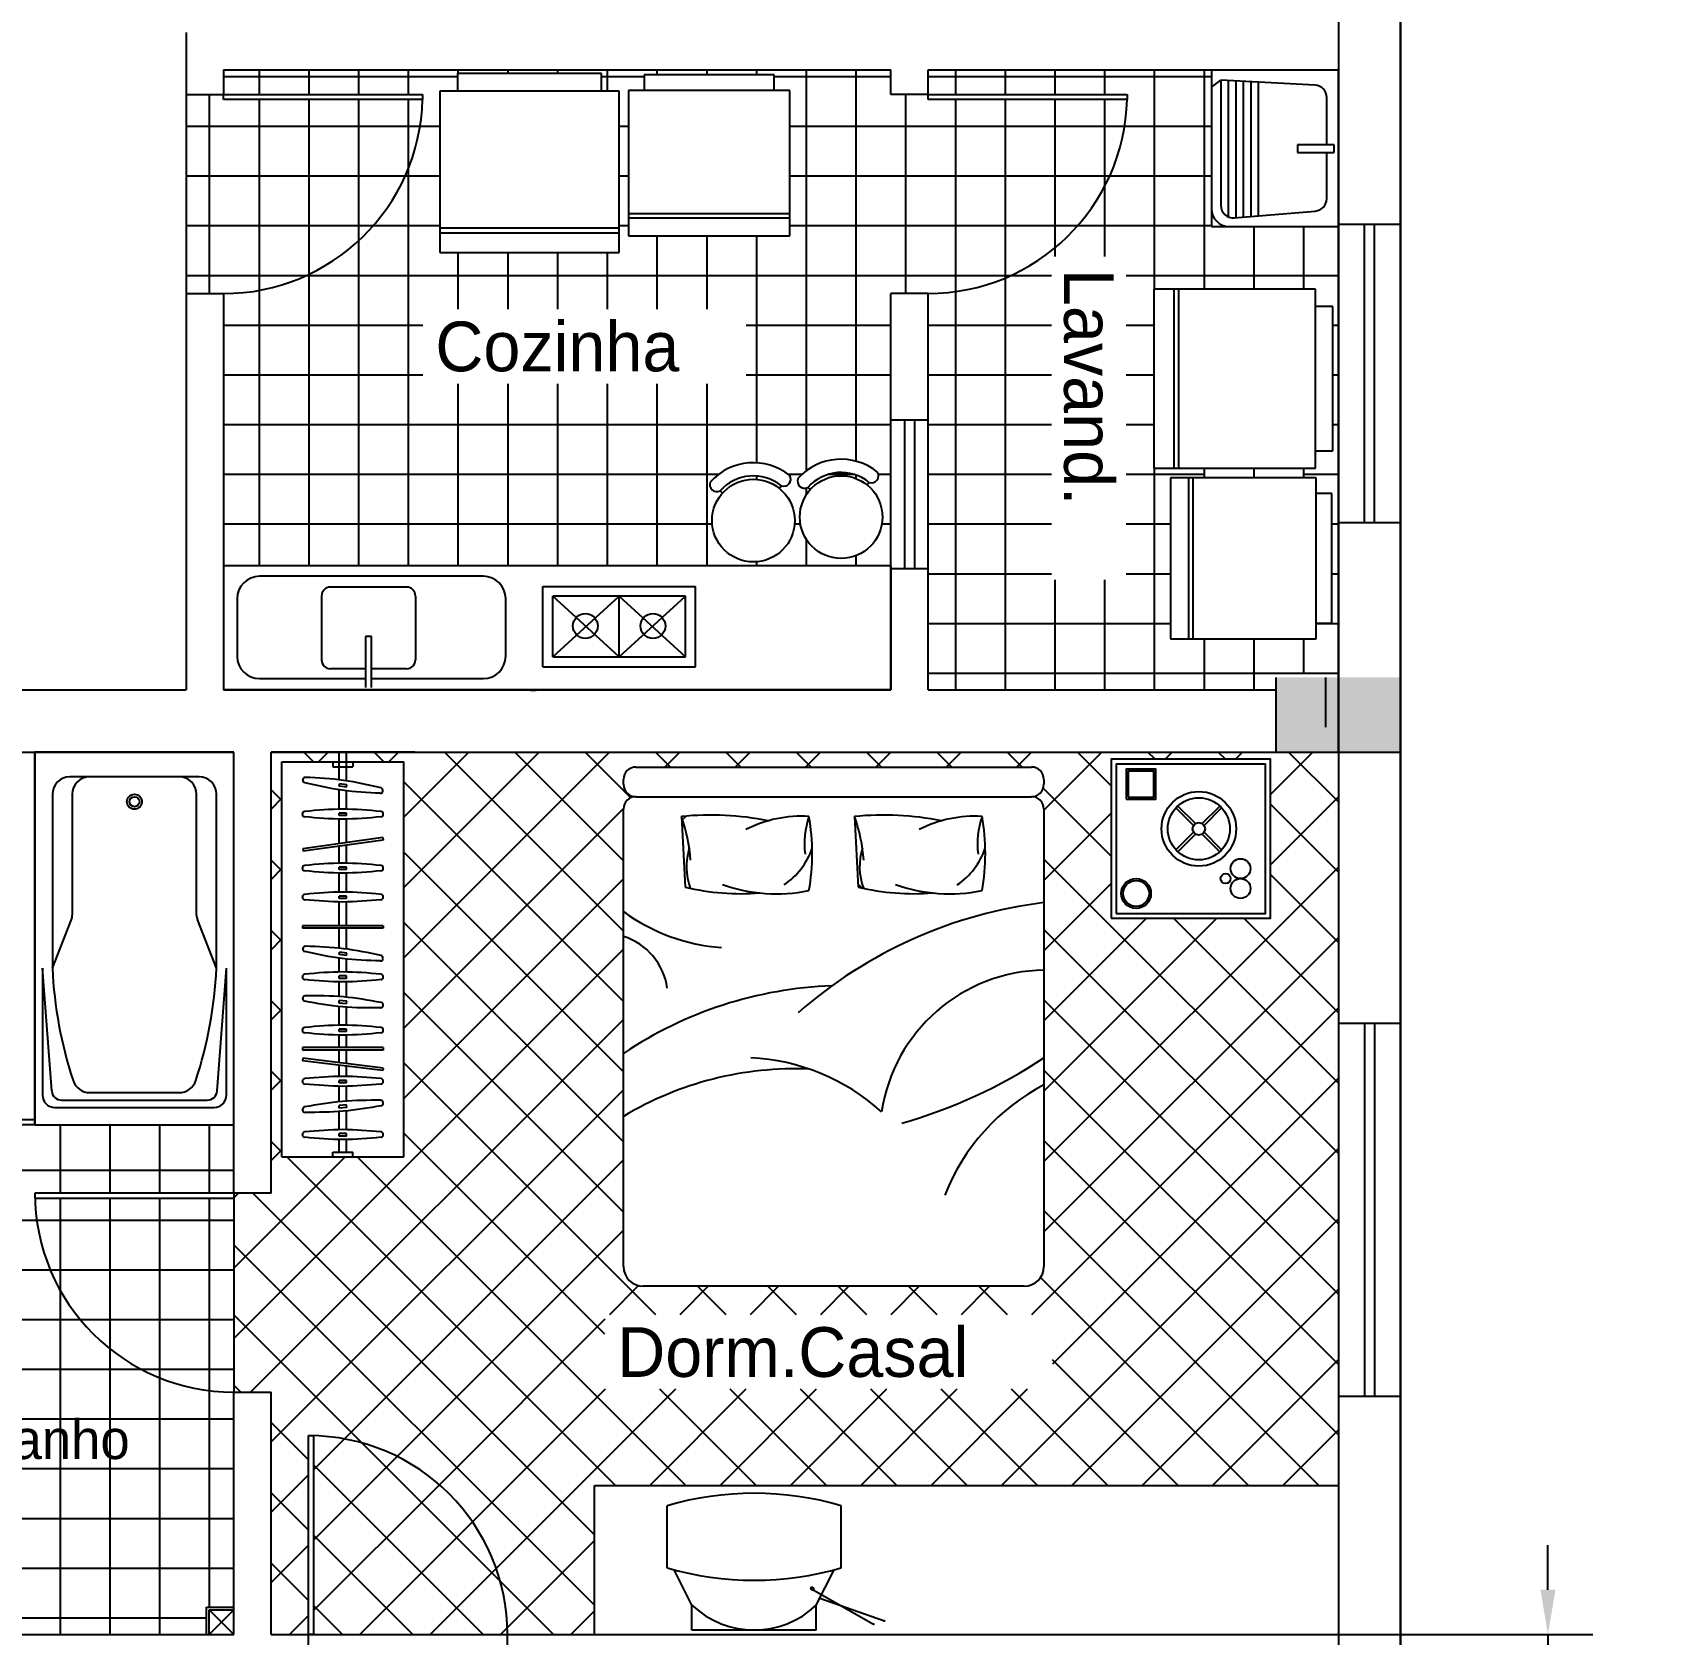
# Model space of a CAD drawing. Header units: millimetres. Extents: x 935 to 1399, y 512 to 900.
# Drawn here: x 1156.61 to 1163.15, y 849.02 to 855.47 of the extents above; entities that cross this region are included whole.
import ezdxf

# ---------------------------------------------------------------- set-up
doc = ezdxf.new("R2010")
doc.units = ezdxf.units.MM
doc.linetypes.add('ACAD_ISO02W100', pattern=[15, 12, -3])
for name, color, linetype in [('MOBILIARIO', 4, 'Continuous'), ('MOBÍLIA', 1, 'Continuous'), ('PENA-01', 1, 'Continuous'), ('projeçao', 7, 'ACAD_ISO02W100'), ('SANITARIOS', 5, 'Continuous')]:
    doc.layers.add(name, color=color, linetype=linetype)
doc.dimstyles.get("Standard").update_dxf_attribs({"dimtxt": 0.18, "dimasz": 0.18, "dimexe": 0.18, "dimexo": 0.0625, "dimgap": 0.09, "dimtad": 0, "dimtih": 1, "dimtoh": 1, "dimdec": 4, "dimzin": 0, "dimdsep": 46, "dimtxsty": 'Standard', "dimcen": 0.09, "dimadec": 0, "dimazin": 0, "dimtfac": 1, "dimtdec": 4, "dimtofl": 0, "dimtmove": 0, "dimatfit": 3, "dimfxl": 0, "dimtolj": 1, "dimtzin": 0, "dimarcsym": 0})

# ---------------------------------------------------------------- blocks, each defined once
blk = doc.blocks.new('*D59')
at = {"color": 0, "lineweight": -2, "transparency": 16777216}
for p, q in [((1162.709, 849.2019), (1162.709, 849.3819)), ((1161.3141, 849.0219), (1162.889, 849.0219)), ((1162.709, 849.0219), (1162.709, 848.8719)), ((1162.709, 848.9469), (1163.294, 848.9469)), ((1163.294, 848.9469), (1163.474, 848.9469)), ((1161.3141, 848.8719), (1162.889, 848.8719)), ((1162.709, 848.6919), (1162.709, 848.5119))]:
    blk.add_line(p, q, dxfattribs=at)
at = {"color": 0, "transparency": 16777216}
for points in [[(1162.679, 849.2019), (1162.739, 849.2019), (1162.709, 849.0219)], [(1162.679, 848.6919), (1162.739, 848.6919), (1162.709, 848.8719)]]:
    blk.add_solid(points, dxfattribs=at)
at = {"layer": 'Defpoints', "color": 0, "transparency": 16777216}
for p in [(1161.2516, 849.0219), (1161.2516, 848.8719), (1162.709, 848.8719)]:
    blk.add_point(p, dxfattribs=at)
at = {"color": 0, "transparency": 16777216, "insert": (1163.939, 848.9469), "char_height": 0.18, "attachment_point": 5}
blk.add_mtext('\\A1;0.1500', dxfattribs=at)

msp = doc.modelspace()

# ---------------------------------------------------------------- hatches: boundary and pattern name
msp.add_hatch(color=256).paths.add_polyline_path([(1162.11641, 852.87187), (1161.61641, 852.87187), (1161.61641, 852.57187), (1162.11641, 852.57187)])
msp.add_hatch(color=256).paths.add_polyline_path([(1162.11641, 852.87187), (1161.61641, 852.87187), (1161.61641, 852.57187), (1162.11641, 852.57187)])

# ---------------------------------------------------------------- linework, layer by layer
at = {"color": 6}
for p, q in [((1162.11641, 840.17187), (1162.11641, 863.17187)), ((1161.86641, 862.87187), (1161.86641, 840.17187)), ((1162.11641, 862.87187), (1162.11641, 846.24687)), ((1162.11641, 862.87187), (1162.11641, 846.24687)), ((1157.23329, 855.46625), (1157.23329, 855.21625)), ((1157.38329, 855.31625), (1160.06641, 855.31625)), ((1157.38329, 855.31625), (1157.38329, 855.21625)), ((1160.06641, 855.21625), (1160.06641, 855.31625)), ((1160.21641, 855.31625), (1161.86641, 855.31625)), ((1160.21641, 855.21625), (1160.21641, 855.31625)), ((1161.86641, 855.31625), (1161.86641, 852.87187)), ((1161.86641, 852.87187), (1161.86641, 855.31625)), ((1157.23329, 855.21625), (1157.38329, 855.21625)), ((1160.21641, 855.21625), (1160.06641, 855.21625)), ((1162.11641, 854.69406), (1161.86641, 854.69406)), ((1157.23329, 854.41625), (1157.23329, 852.82187)), ((1157.23329, 854.41625), (1157.38329, 854.41625)), ((1157.38329, 854.41625), (1157.38329, 854.416)), ((1157.38329, 854.41625), (1157.38329, 853.32015)), ((1160.06641, 852.82187), (1160.06641, 854.41625)), ((1160.21641, 854.41625), (1160.06641, 854.41625)), ((1160.21641, 852.82187), (1160.21641, 854.41625)), ((1160.06641, 853.90825), (1160.21641, 853.90825)), ((1162.11641, 853.49406), (1161.86641, 853.49406)), ((1160.21641, 853.30825), (1160.06641, 853.30825)), ((1154.24141, 852.82187), (1157.23329, 852.82187)), ((1157.38329, 852.82187), (1160.06641, 852.82187)), ((1160.21641, 852.82187), (1161.61641, 852.82187)), ((1160.41641, 852.82187), (1161.61641, 852.82187)), ((1155.54141, 852.57187), (1157.42472, 852.57187)), ((1156.62472, 851.07187), (1156.62472, 852.57187)), ((1157.42472, 850.79687), (1157.42472, 852.57187)), ((1157.57472, 850.79687), (1157.57472, 852.57187)), ((1157.57472, 852.57187), (1161.61641, 852.57187)), ((1161.86641, 852.57187), (1161.86641, 849.02187)), ((1161.86641, 851.48076), (1162.11641, 851.48076)), ((1156.62472, 851.09187), (1155.54141, 851.09187)), ((1156.62472, 851.07187), (1155.54141, 851.07187)), ((1157.57472, 850.79687), (1157.42472, 850.79687)), ((1161.86641, 850.6433), (1161.86641, 849.02187)), ((1161.86641, 850.19687), (1161.86641, 849.02187)), ((1157.42472, 849.02187), (1157.42472, 849.99687)), ((1157.42472, 849.99687), (1157.57472, 849.99687)), ((1157.57472, 849.02187), (1157.57472, 849.99687)), ((1161.86641, 849.98076), (1162.11641, 849.98076)), ((1157.31472, 849.13187), (1157.42472, 849.13187)), ((1157.31472, 849.02187), (1157.31472, 849.13187)), ((1157.32472, 849.02187), (1157.32472, 849.12187)), ((1157.32472, 849.12187), (1157.42472, 849.12187)), ((1157.32472, 849.02187), (1157.32472, 849.12187)), ((1157.32472, 849.12187), (1157.42472, 849.12187)), ((1155.54141, 849.02187), (1157.42472, 849.02187)), ((1155.54141, 849.02187), (1157.42472, 849.02187)), ((1155.54141, 849.02187), (1157.42472, 849.02187)), ((1157.57472, 849.02187), (1157.72472, 849.02187)), ((1157.72472, 848.87187), (1157.72472, 849.02187)), ((1158.52472, 848.87187), (1158.52472, 849.02187)), ((1158.52472, 849.02187), (1158.82472, 849.02187)), ((1158.82472, 849.02187), (1161.86641, 849.02187)), ((1158.82472, 849.02187), (1161.86641, 849.02187))]:
    msp.add_line(p, q, dxfattribs=at)
at = {"color": 254}
for p, q in [((1157.52725, 855.21625), (1157.52725, 855.31625)), ((1157.72725, 855.21625), (1157.72725, 855.31625)), ((1157.92725, 855.21625), (1157.92725, 855.31625)), ((1158.12725, 855.21625), (1158.12725, 855.31625)), ((1158.32725, 855.30063), (1158.32725, 855.31625)), ((1158.52725, 855.30063), (1158.52725, 855.31625)), ((1158.72725, 855.30063), (1158.72725, 855.31625)), ((1158.92725, 855.23063), (1158.92725, 855.31625)), ((1159.12725, 855.29621), (1159.12725, 855.31625)), ((1159.32725, 855.29621), (1159.32725, 855.31625)), ((1159.52725, 855.29621), (1159.52725, 855.31625)), ((1159.72725, 853.70316), (1159.72725, 855.31625)), ((1159.92725, 853.74157), (1159.92725, 855.31625)), ((1160.32725, 855.2165), (1160.32725, 855.31625)), ((1160.52725, 855.2165), (1160.52725, 855.31625)), ((1160.72725, 855.2165), (1160.72725, 855.31625)), ((1160.92725, 855.2165), (1160.92725, 855.31625)), ((1161.12725, 854.43402), (1161.12725, 855.31625)), ((1161.32725, 854.43402), (1161.32725, 855.31625)), ((1158.32336, 855.2878), (1157.38329, 855.2878)), ((1159.07519, 855.2878), (1158.90336, 855.2878)), ((1160.06641, 855.2878), (1159.59719, 855.2878)), ((1161.35641, 855.2878), (1160.21641, 855.2878)), ((1157.23329, 855.21625), (1157.23329, 854.41625)), ((1157.32725, 854.41625), (1157.32725, 855.21625)), ((1157.52725, 854.42906), (1157.52725, 855.19625)), ((1157.72725, 854.49369), (1157.72725, 855.19625)), ((1157.92725, 854.62931), (1157.92725, 855.19625)), ((1158.12725, 854.92143), (1158.12725, 855.19625)), ((1160.12725, 854.41625), (1160.12725, 855.21625)), ((1160.32725, 854.42396), (1160.32725, 855.1965)), ((1160.52725, 854.47909), (1160.52725, 855.1965)), ((1160.72725, 854.60051), (1160.72725, 855.1965)), ((1160.92725, 854.84892), (1160.92725, 855.1965)), ((1158.17316, 855.0878), (1157.23329, 855.0878)), ((1158.25336, 855.0878), (1158.17316, 855.0878)), ((1159.01219, 855.0878), (1158.97336, 855.0878)), ((1161.00625, 855.0878), (1159.66019, 855.0878)), ((1161.35641, 855.0878), (1161.00625, 855.0878)), ((1158.12725, 853.32015), (1158.12725, 854.92143)), ((1158.11303, 854.8878), (1157.23329, 854.8878)), ((1158.25336, 854.8878), (1158.11303, 854.8878)), ((1159.01219, 854.8878), (1158.97336, 854.8878)), ((1160.94604, 854.8878), (1159.66019, 854.8878)), ((1160.92725, 854.56498), (1160.92725, 854.84892)), ((1161.35641, 854.8878), (1160.94604, 854.8878)), ((1157.98424, 854.6878), (1157.23329, 854.6878)), ((1158.25336, 854.6878), (1157.98424, 854.6878)), ((1159.01219, 854.6878), (1158.97336, 854.6878)), ((1159.12725, 854.35331), (1159.12725, 854.64821)), ((1159.32725, 854.35331), (1159.32725, 854.64821)), ((1159.52725, 853.73516), (1159.52725, 854.64821)), ((1160.81714, 854.6878), (1159.66019, 854.6878)), ((1161.35641, 854.6878), (1160.81714, 854.6878)), ((1161.52725, 854.43402), (1161.52725, 854.68625)), ((1161.72725, 854.43402), (1161.72725, 854.68625)), ((1157.92725, 853.32015), (1157.92725, 854.62931)), ((1158.32725, 854.35331), (1158.32725, 854.58063)), ((1158.52725, 854.35331), (1158.52725, 854.58063)), ((1158.72725, 854.35331), (1158.72725, 854.58063)), ((1158.92725, 854.35331), (1158.92725, 854.58063)), ((1160.72725, 854.56498), (1160.72725, 854.60051)), ((1157.71459, 854.4878), (1157.23329, 854.4878)), ((1160.54716, 854.4878), (1157.71459, 854.4878)), ((1157.72725, 853.32015), (1157.72725, 854.49369)), ((1160.52725, 852.82187), (1160.52725, 854.47909)), ((1160.71323, 854.4878), (1160.54716, 854.4878)), ((1161.86641, 854.4878), (1161.01323, 854.4878)), ((1157.52725, 853.32015), (1157.52725, 854.42906)), ((1160.32725, 852.82187), (1160.32725, 854.42396)), ((1158.18485, 854.2878), (1157.38329, 854.2878)), ((1160.06641, 854.2878), (1159.48485, 854.2878)), ((1160.71323, 854.2878), (1160.21641, 854.2878)), ((1161.12392, 854.2878), (1161.01323, 854.2878)), ((1161.86641, 854.2878), (1161.84392, 854.2878)), ((1158.18485, 854.0878), (1157.38329, 854.0878)), ((1158.32725, 853.32015), (1158.32725, 854.05331)), ((1158.52725, 853.32015), (1158.52725, 854.05331)), ((1158.72725, 853.32015), (1158.72725, 854.05331)), ((1158.92725, 853.32015), (1158.92725, 854.05331)), ((1159.12725, 853.32015), (1159.12725, 854.05331)), ((1159.32725, 853.32015), (1159.32725, 854.05331)), ((1160.06641, 854.0878), (1159.48485, 854.0878)), ((1160.71323, 854.0878), (1160.21641, 854.0878)), ((1161.12392, 854.0878), (1161.01323, 854.0878)), ((1161.86641, 854.0878), (1161.84392, 854.0878)), ((1160.06641, 853.8878), (1157.38329, 853.8878)), ((1160.71323, 853.8878), (1160.21641, 853.8878)), ((1161.12392, 853.8878), (1161.01323, 853.8878)), ((1161.86641, 853.8878), (1161.84392, 853.8878)), ((1159.37258, 853.6878), (1157.38329, 853.6878)), ((1159.52725, 853.6685), (1159.52725, 853.68184)), ((1159.7088, 853.6878), (1159.65504, 853.6878)), ((1159.92155, 853.6878), (1159.8119, 853.6878)), ((1159.92725, 853.67167), (1159.92725, 853.68587)), ((1160.06641, 853.6878), (1160.01673, 853.6878)), ((1160.71323, 853.6878), (1160.21641, 853.6878)), ((1161.32725, 853.6878), (1161.01323, 853.6878)), ((1161.12725, 852.82187), (1161.12725, 853.71402)), ((1161.32725, 853.67519), (1161.32725, 853.71402)), ((1161.52725, 853.67519), (1161.52725, 853.71402)), ((1161.72725, 853.67519), (1161.72725, 853.71402)), ((1161.86641, 853.6878), (1161.72725, 853.6878)), ((1159.72725, 853.6073), (1159.72725, 853.63411)), ((1159.34824, 853.4878), (1157.38329, 853.4878)), ((1159.70303, 853.4878), (1159.67939, 853.4878)), ((1160.06641, 853.4878), (1160.03042, 853.4878)), ((1160.71323, 853.4878), (1160.21641, 853.4878)), ((1161.19149, 853.4878), (1161.01323, 853.4878)), ((1161.86641, 853.4878), (1161.83949, 853.4878)), ((1159.72725, 853.32015), (1159.72725, 853.42636)), ((1159.52725, 853.32015), (1159.52725, 853.33709)), ((1159.92725, 853.32015), (1159.92725, 853.36198)), ((1160.71323, 853.2878), (1160.21641, 853.2878)), ((1160.72725, 852.82187), (1160.72725, 853.26498)), ((1160.92725, 852.82187), (1160.92725, 853.26498)), ((1161.19149, 853.2878), (1161.01323, 853.2878)), ((1161.86641, 853.2878), (1161.83949, 853.2878)), ((1161.19149, 853.0878), (1160.21641, 853.0878)), ((1161.86641, 853.0878), (1161.77649, 853.0878)), ((1161.32725, 852.82187), (1161.32725, 853.02719)), ((1161.52725, 852.82187), (1161.52725, 853.02719)), ((1161.72725, 852.8878), (1161.72725, 853.02719)), ((1161.86641, 852.8878), (1160.21641, 852.8878)), ((1157.74476, 852.53279), (1157.70568, 852.57187)), ((1157.8042, 852.57187), (1157.76512, 852.53279)), ((1158.0276, 852.53279), (1157.98852, 852.57187)), ((1158.08704, 852.57187), (1158.04797, 852.53279)), ((1158.93557, 852.57187), (1158.108, 851.7443)), ((1158.65273, 852.57187), (1158.108, 852.02714)), ((1158.36989, 852.57187), (1158.108, 852.30998)), ((1158.99153, 851.8517), (1158.27137, 852.57187)), ((1158.99153, 852.13454), (1158.55421, 852.57187)), ((1159.02108, 852.38784), (1158.83705, 852.57187)), ((1159.18032, 852.51144), (1159.11989, 852.57187)), ((1159.21841, 852.57187), (1159.15799, 852.51144)), ((1159.46316, 852.51144), (1159.40274, 852.57187)), ((1159.50126, 852.57187), (1159.44083, 852.51144)), ((1159.746, 852.51144), (1159.68558, 852.57187)), ((1159.7841, 852.57187), (1159.72368, 852.51144)), ((1160.02885, 852.51144), (1159.96842, 852.57187)), ((1160.06694, 852.57187), (1160.00652, 852.51144)), ((1160.31169, 852.51144), (1160.25126, 852.57187)), ((1160.34978, 852.57187), (1160.28936, 852.51144)), ((1160.59453, 852.51144), (1160.53411, 852.57187)), ((1160.63263, 852.57187), (1160.5722, 852.51144)), ((1160.91547, 852.57187), (1160.68203, 852.33842)), ((1160.95273, 852.43608), (1160.81695, 852.57187)), ((1161.12884, 852.54282), (1161.09979, 852.57187)), ((1161.19831, 852.57187), (1161.16926, 852.54282)), ((1161.41169, 852.54282), (1161.38264, 852.57187)), ((1161.48116, 852.57187), (1161.45211, 852.54282)), ((1161.764, 852.57187), (1161.59273, 852.4006)), ((1161.86641, 852.37093), (1161.66548, 852.57187)), ((1157.618, 852.3767), (1157.57472, 852.41998)), ((1158.99153, 851.56886), (1158.108, 852.45239)), ((1160.95273, 852.15324), (1160.67957, 852.4264)), ((1157.618, 852.38567), (1157.57472, 852.34239)), ((1161.86641, 852.39144), (1161.59273, 852.11776)), ((1161.86641, 852.08809), (1161.59273, 852.36177)), ((1158.9916, 852.34506), (1158.108, 851.46146)), ((1160.95273, 852.32629), (1160.68203, 852.05558)), ((1158.99153, 851.28601), (1158.108, 852.16954)), ((1157.618, 852.09386), (1157.57472, 852.13714)), ((1157.618, 852.10283), (1157.57472, 852.05955)), ((1161.86641, 850.95672), (1160.68203, 852.1411)), ((1161.86641, 852.1086), (1160.68203, 850.92421)), ((1158.99153, 852.06214), (1158.108, 851.17861)), ((1160.95273, 852.04344), (1160.68203, 851.77274)), ((1161.86641, 851.80524), (1161.59273, 852.07893)), ((1161.37779, 851.90282), (1160.68203, 851.20705)), ((1161.09495, 851.90282), (1160.68203, 851.4899)), ((1161.86641, 851.23956), (1161.20316, 851.90282)), ((1161.86641, 851.5224), (1161.486, 851.90282)), ((1157.618, 851.81102), (1157.57472, 851.85429)), ((1158.99153, 851.00317), (1158.108, 851.8867)), ((1161.86641, 850.67387), (1160.68203, 851.85826)), ((1158.99153, 851.7793), (1157.42472, 850.21249)), ((1157.618, 851.81998), (1157.57472, 851.77671)), ((1161.86641, 851.82575), (1160.68203, 850.64137)), ((1157.618, 851.52817), (1157.57472, 851.57145)), ((1158.99153, 850.72033), (1158.108, 851.60386)), ((1161.86641, 850.39103), (1160.68203, 851.57542)), ((1157.618, 851.53714), (1157.57472, 851.49386)), ((1161.86641, 851.54291), (1160.63171, 850.30821)), ((1158.99153, 851.49646), (1157.49194, 849.99687)), ((1159.12081, 850.30821), (1158.108, 851.32102)), ((1157.618, 851.24533), (1157.57472, 851.28861)), ((1157.618, 851.2543), (1157.57472, 851.21102)), ((1161.86641, 850.10819), (1160.68203, 851.29258)), ((1161.86641, 851.26007), (1160.71621, 850.10987)), ((1158.99153, 851.21361), (1157.57472, 849.79681)), ((1156.72725, 850.79687), (1156.72725, 851.07187)), ((1156.92725, 850.79687), (1156.92725, 851.07187)), ((1157.12725, 850.79687), (1157.12725, 851.07187)), ((1157.32725, 850.79687), (1157.32725, 851.07187)), ((1157.618, 850.96249), (1157.57472, 851.00577)), ((1158.91621, 850.22996), (1158.108, 851.03817)), ((1161.86641, 849.82535), (1160.68203, 851.00973)), ((1157.87218, 850.94279), (1157.42472, 850.49533)), ((1158.95862, 849.62187), (1157.6377, 850.94279)), ((1158.99153, 850.93077), (1157.86943, 849.80867)), ((1159.24147, 849.62187), (1157.92054, 850.94279)), ((1161.86641, 850.97723), (1160.51105, 849.62187)), ((1157.42472, 850.8878), (1155.54141, 850.8878)), ((1157.42472, 850.79687), (1157.42472, 849.99687)), ((1158.87472, 849.42292), (1157.50078, 850.79687)), ((1156.72725, 850.40504), (1156.72725, 850.77687)), ((1156.92725, 850.17035), (1156.92725, 850.77687)), ((1157.12725, 850.05423), (1157.12725, 850.77687)), ((1157.32725, 850.00283), (1157.32725, 850.77687)), ((1161.78705, 849.62187), (1160.68203, 850.72689)), ((1156.63219, 850.6878), (1156.07502, 850.6878)), ((1157.42472, 850.6878), (1156.63219, 850.6878)), ((1161.86641, 850.69438), (1160.7939, 849.62187)), ((1158.87472, 849.14008), (1157.42472, 850.59008)), ((1158.99153, 850.64793), (1158.08151, 849.7379)), ((1156.68684, 850.4878), (1156.2868, 850.4878)), ((1157.42472, 850.4878), (1156.68684, 850.4878)), ((1161.50421, 849.62187), (1160.66818, 850.45789)), ((1156.72725, 849.02187), (1156.72725, 850.40504)), ((1159.05196, 850.42552), (1158.93466, 850.30821)), ((1159.33247, 850.42318), (1159.2175, 850.30821)), ((1159.40365, 850.30821), (1159.28868, 850.42318)), ((1159.61532, 850.42318), (1159.50034, 850.30821)), ((1159.68649, 850.30821), (1159.57152, 850.42318)), ((1159.89816, 850.42318), (1159.78318, 850.30821)), ((1159.96934, 850.30821), (1159.85436, 850.42318)), ((1160.181, 850.42318), (1160.06603, 850.30821)), ((1160.25218, 850.30821), (1160.1372, 850.42318)), ((1160.46384, 850.42318), (1160.34887, 850.30821)), ((1160.53502, 850.30821), (1160.42005, 850.42318)), ((1161.86641, 850.41154), (1161.07674, 849.62187)), ((1156.80759, 850.2878), (1156.20864, 850.2878)), ((1157.42472, 850.2878), (1156.80759, 850.2878)), ((1157.93945, 849.79251), (1157.42472, 850.30724)), ((1158.91621, 850.28977), (1158.25091, 849.62447)), ((1156.92725, 849.02187), (1156.92725, 850.17035)), ((1157.05428, 850.0878), (1155.54141, 850.0878)), ((1157.42472, 850.0878), (1157.05428, 850.0878)), ((1161.22137, 849.62187), (1160.71621, 850.12702)), ((1161.86641, 850.1287), (1161.35958, 849.62187)), ((1157.12725, 849.02187), (1157.12725, 850.05423)), ((1157.32725, 849.13187), (1157.32725, 850.00283)), ((1157.45225, 849.99687), (1157.42472, 850.0244)), ((1158.9175, 850.00821), (1158.38413, 849.47484)), ((1159.20034, 850.00821), (1158.47941, 849.28728)), ((1159.48318, 850.00821), (1159.09684, 849.62187)), ((1159.52431, 849.62187), (1159.13797, 850.00821)), ((1159.76603, 850.00821), (1159.37968, 849.62187)), ((1159.80715, 849.62187), (1159.42081, 850.00821)), ((1160.04887, 850.00821), (1159.66253, 849.62187)), ((1160.08999, 849.62187), (1159.70365, 850.00821)), ((1160.33171, 850.00821), (1159.94537, 849.62187)), ((1160.37284, 849.62187), (1159.98649, 850.00821)), ((1160.61456, 850.00821), (1160.22821, 849.62187)), ((1160.65568, 849.62187), (1160.26934, 850.00821)), ((1160.93852, 849.62187), (1160.55218, 850.00821)), ((1157.42472, 849.8878), (1155.92725, 849.8878)), ((1157.72472, 849.7244), (1157.57472, 849.8744)), ((1157.86943, 849.80867), (1157.74472, 849.68396)), ((1161.86641, 849.84586), (1161.64243, 849.62187)), ((1158.08151, 849.7379), (1157.74472, 849.40112)), ((1158.49537, 849.23659), (1157.93945, 849.79251)), ((1157.42472, 849.6878), (1156.09233, 849.6878)), ((1158.42725, 849.02187), (1157.74472, 849.7044)), ((1157.72472, 849.66396), (1157.57472, 849.51396)), ((1158.25091, 849.62447), (1157.74472, 849.11828)), ((1157.72472, 849.44155), (1157.57472, 849.59155)), ((1157.42472, 849.4878), (1156.07962, 849.4878)), ((1158.14441, 849.02187), (1157.74472, 849.42155)), ((1158.38413, 849.47484), (1157.93116, 849.02187)), ((1157.72472, 849.38112), (1157.57472, 849.23112)), ((1158.87472, 849.39975), (1158.52425, 849.04928)), ((1157.42472, 849.2878), (1155.54141, 849.2878)), ((1157.72472, 849.15871), (1157.57472, 849.30871)), ((1158.47941, 849.28728), (1158.214, 849.02187)), ((1158.7101, 849.02187), (1158.49537, 849.23659)), ((1157.31472, 849.0878), (1155.65141, 849.0878)), ((1157.72472, 849.09828), (1157.64831, 849.02187)), ((1157.86157, 849.02187), (1157.74472, 849.13871)), ((1158.87472, 849.11691), (1158.77968, 849.02187)), ((1157.72472, 849.02187), (1158.52472, 849.02187)), ((1158.52425, 849.04928), (1158.49684, 849.02187))]:
    msp.add_line(p, q, dxfattribs=at)
at = {"color": 1}
for p, q in [((1161.35641, 855.31625), (1161.86641, 855.31625)), ((1157.38329, 855.21625), (1158.18329, 855.21625)), ((1157.38329, 855.19625), (1157.38329, 855.21625)), ((1158.18329, 855.19625), (1157.38329, 855.19625)), ((1158.18329, 855.21625), (1158.18329, 855.19625)), ((1160.21641, 855.2165), (1161.01641, 855.2165)), ((1160.21641, 855.1965), (1160.21641, 855.2165)), ((1161.01641, 855.1965), (1160.21641, 855.1965)), ((1161.01641, 855.2165), (1161.01641, 855.1965)), ((1157.38329, 853.32015), (1157.38329, 852.82187)), ((1157.38329, 853.32015), (1157.38329, 852.82187)), ((1160.06641, 853.32015), (1160.06641, 852.82187)), ((1160.06641, 852.82187), (1157.38329, 852.82187)), ((1157.42472, 850.79687), (1156.62472, 850.79687)), ((1156.62472, 850.79687), (1156.62472, 850.77687)), ((1157.42472, 850.79687), (1157.42472, 850.77687)), ((1156.62472, 850.77687), (1157.42472, 850.77687)), ((1157.72472, 849.02187), (1157.72472, 849.82187)), ((1157.72472, 849.82187), (1157.72472, 849.82187)), ((1157.72472, 849.82187), (1157.74472, 849.82187)), ((1157.74472, 849.82187), (1157.74472, 849.02187)), ((1158.87472, 849.62187), (1161.86641, 849.62187)), ((1158.87472, 849.02187), (1158.87472, 849.62187)), ((1157.74472, 849.02187), (1157.72472, 849.02187))]:
    msp.add_line(p, q, dxfattribs=at)
at = {"color": 3}
for p, q in [((1161.97141, 853.49406), (1161.97141, 854.69406)), ((1162.01141, 853.49406), (1162.01141, 854.69406)), ((1160.12344, 853.30825), (1160.12344, 853.90825)), ((1160.16344, 853.30825), (1160.16344, 853.90825)), ((1159.03873, 852.39218), (1159.03859, 852.39204)), ((1159.24351, 852.31412), (1159.22526, 852.29587)), ((1159.94932, 852.02528), (1159.93487, 852.03973)), ((1159.94932, 852.02528), (1159.93487, 852.03973)), ((1161.97141, 851.48076), (1161.97141, 849.98076)), ((1162.01141, 851.48076), (1162.01141, 849.98076)), ((1157.618, 850.97146), (1157.57472, 850.92818)), ((1157.44341, 850.79687), (1157.42472, 850.77818)), ((1157.57873, 849.02187), (1157.57472, 849.02587))]:
    msp.add_line(p, q, dxfattribs=at)
for p, q in [((1158.25336, 854.58063), (1158.97336, 854.58063)), ((1161.12392, 854.43402), (1161.12392, 853.71402)), ((1161.61641, 852.57187), (1161.61641, 852.87187)), ((1161.81641, 852.67187), (1161.81641, 852.87187)), ((1161.86641, 852.57187), (1161.86641, 852.87187)), ((1162.11641, 852.87187), (1162.11641, 852.67187)), ((1162.11641, 852.87187), (1162.11641, 852.57187)), ((1162.11641, 852.87187), (1162.11641, 852.67187)), ((1162.11641, 852.87187), (1162.11641, 852.57187)), ((1161.61641, 852.57187), (1162.11641, 852.57187)), ((1161.61641, 852.57187), (1162.11641, 852.57187))]:
    msp.add_line(p, q)
at = {"color": 7}
for p, q in [((1158.15244, 852.57187), (1157.57472, 852.57187)), ((1157.42472, 849.12187), (1157.32472, 849.02187)), ((1157.32472, 849.12187), (1157.42472, 849.02187))]:
    msp.add_line(p, q, dxfattribs=at)
at = {"color": 1}
msp.add_lwpolyline([(1161.40911, 854.68625), (1161.86641, 854.68625)], dxfattribs=at)
for centre, radius, start, end in [((1157.38329, 855.21625), 0.80025, 270, 358.567904), ((1160.21641, 855.2165), 0.80025, 270, 358.567904), ((1157.42472, 850.79687), 0.8, 180, 270), ((1157.72472, 849.02187), 0.8, 0, 90)]:
    msp.add_arc(centre, radius, start, end, dxfattribs=at)
at = {"layer": 'MOBILIARIO', "color": 7}
for p, q in [((1158.90336, 855.30063), (1158.32336, 855.30063)), ((1158.32336, 855.30063), (1158.32336, 855.23063)), ((1158.90336, 855.23063), (1158.90336, 855.30063)), ((1159.59719, 855.29621), (1159.07519, 855.29621)), ((1159.07519, 855.29621), (1159.07519, 855.23321)), ((1159.59719, 855.23321), (1159.59719, 855.29621)), ((1158.97336, 855.23063), (1158.25336, 855.23063)), ((1158.25336, 855.23063), (1158.25336, 854.58063)), ((1158.97336, 854.58063), (1158.97336, 855.23063)), ((1159.66019, 855.23321), (1159.01219, 855.23321)), ((1159.01219, 855.23321), (1159.01219, 854.64821)), ((1159.66019, 854.64821), (1159.66019, 855.23321)), ((1159.01219, 854.73821), (1159.66019, 854.73821)), ((1159.01219, 854.72021), (1159.66019, 854.72021)), ((1158.25336, 854.68063), (1158.97336, 854.68063)), ((1158.25336, 854.66063), (1158.97336, 854.66063)), ((1159.01219, 854.64821), (1159.66019, 854.64821)), ((1161.77392, 854.43402), (1161.12392, 854.43402)), ((1161.20392, 854.43402), (1161.20392, 853.71402)), ((1161.22392, 854.43402), (1161.22392, 853.71402)), ((1161.77392, 853.71402), (1161.77392, 854.43402)), ((1161.84392, 854.36402), (1161.77392, 854.36402)), ((1161.84392, 853.78402), (1161.84392, 854.36402)), ((1161.77392, 853.78402), (1161.84392, 853.78402)), ((1161.12392, 853.71402), (1161.77392, 853.71402)), ((1161.19149, 853.67519), (1161.19149, 853.02719)), ((1161.77649, 853.67519), (1161.19149, 853.67519)), ((1161.26349, 853.67519), (1161.26349, 853.02719)), ((1161.28149, 853.67519), (1161.28149, 853.02719)), ((1161.77649, 853.02719), (1161.77649, 853.67519)), ((1161.83949, 853.61219), (1161.77649, 853.61219)), ((1161.83949, 853.09019), (1161.83949, 853.61219)), ((1161.77649, 853.09019), (1161.83949, 853.09019)), ((1161.19149, 853.02719), (1161.77649, 853.02719)), ((1157.848, 852.4599), (1157.848, 852.57187)), ((1157.878, 852.45578), (1157.878, 852.57187)), ((1157.618, 850.94279), (1157.618, 852.53279)), ((1157.618, 852.53279), (1158.108, 852.53279)), ((1157.823, 852.51279), (1157.903, 852.51279)), ((1157.903, 852.53279), (1157.903, 852.51279)), ((1158.108, 850.94279), (1158.108, 852.53279)), ((1159.04125, 852.51144), (1160.63231, 852.51144)), ((1157.70208, 852.45951), (1157.70233, 852.46125)), ((1157.84745, 852.43403), (1157.84885, 852.44393)), ((1157.87716, 852.42985), (1157.84745, 852.43403)), ((1157.848, 852.3416), (1157.848, 852.41978)), ((1157.87855, 852.43976), (1157.84885, 852.44393)), ((1157.87716, 852.42985), (1157.87855, 852.43976)), ((1157.878, 852.3416), (1157.878, 852.41565)), ((1158.02392, 852.41428), (1158.02417, 852.41602)), ((1158.99153, 852.44184), (1158.99153, 852.46172)), ((1160.68203, 852.46172), (1160.68203, 852.44184)), ((1159.04125, 852.39211), (1160.63231, 852.39211)), ((1157.7005, 852.32084), (1157.7005, 852.3226)), ((1157.848, 852.31584), (1157.848, 852.32584)), ((1157.878, 852.32584), (1157.848, 852.32584)), ((1157.878, 852.31584), (1157.848, 852.31584)), ((1157.848, 852.20299), (1157.848, 852.30185)), ((1157.878, 852.31584), (1157.878, 852.32584)), ((1157.878, 852.20721), (1157.878, 852.30185)), ((1158.0255, 852.32084), (1158.0255, 852.3226)), ((1158.99153, 850.50274), (1158.99153, 852.34239)), ((1159.22439, 852.31238), (1159.23938, 852.02856)), ((1159.92047, 852.31238), (1159.93546, 852.02856)), ((1160.68203, 852.34239), (1160.68203, 850.50274)), ((1158.02323, 852.22762), (1157.70139, 852.18239)), ((1158.02323, 852.22762), (1158.02462, 852.21772)), ((1157.70139, 852.18239), (1157.70278, 852.17248)), ((1158.02462, 852.21772), (1157.70278, 852.17248)), ((1157.848, 852.12441), (1157.848, 852.19289)), ((1157.878, 852.12441), (1157.878, 852.19711)), ((1157.7005, 852.10366), (1157.7005, 852.10542)), ((1157.878, 852.10866), (1157.848, 852.10866)), ((1157.848, 852.09866), (1157.848, 852.10866)), ((1157.878, 852.09866), (1157.848, 852.09866)), ((1157.878, 852.09866), (1157.878, 852.10866)), ((1158.0255, 852.10366), (1158.0255, 852.10542)), ((1157.848, 852.00837), (1157.848, 852.08466)), ((1157.878, 852.00837), (1157.878, 852.08466)), ((1157.7005, 851.98761), (1157.7005, 851.98937)), ((1157.848, 851.98261), (1157.848, 851.99261)), ((1157.878, 851.99261), (1157.848, 851.99261)), ((1157.878, 851.98261), (1157.848, 851.98261)), ((1157.848, 851.87284), (1157.848, 851.96861)), ((1157.878, 851.98261), (1157.878, 851.99261)), ((1157.878, 851.87284), (1157.878, 851.96861)), ((1158.0255, 851.98761), (1158.0255, 851.98937)), ((1158.0255, 851.87284), (1157.7005, 851.87284)), ((1157.7005, 851.87284), (1157.7005, 851.86284)), ((1158.0255, 851.86284), (1157.7005, 851.86284)), ((1157.848, 851.78269), (1157.848, 851.86284)), ((1157.878, 851.77909), (1157.878, 851.86284)), ((1158.0255, 851.87284), (1158.0255, 851.86284)), ((1157.70171, 851.77978), (1157.70193, 851.78153)), ((1157.84751, 851.75684), (1157.84872, 851.76677)), ((1157.8785, 851.76311), (1157.84872, 851.76677)), ((1157.87728, 851.75319), (1157.8785, 851.76311)), ((1157.87728, 851.75319), (1157.84751, 851.75684)), ((1157.848, 851.68701), (1157.848, 851.74265)), ((1157.878, 851.68701), (1157.878, 851.73904)), ((1158.02429, 851.74018), (1158.02451, 851.74192)), ((1157.7005, 851.66625), (1157.7005, 851.66801)), ((1157.848, 851.66125), (1157.848, 851.67125)), ((1157.878, 851.67125), (1157.848, 851.67125)), ((1157.878, 851.66125), (1157.848, 851.66125)), ((1157.848, 851.58794), (1157.848, 851.64725)), ((1157.878, 851.66125), (1157.878, 851.67125)), ((1157.878, 851.58537), (1157.878, 851.64725)), ((1158.0255, 851.66625), (1158.0255, 851.66801)), ((1157.70112, 851.57999), (1157.70128, 851.58174)), ((1157.84762, 851.56215), (1157.8485, 851.57211)), ((1157.87838, 851.5695), (1157.8485, 851.57211)), ((1157.87751, 851.55954), (1157.87838, 851.5695)), ((1157.87751, 851.55954), (1157.84762, 851.56215)), ((1157.848, 851.47276), (1157.848, 851.54804)), ((1157.878, 851.47276), (1157.878, 851.54547)), ((1158.02489, 851.55166), (1158.02504, 851.55341)), ((1157.7005, 851.45201), (1157.7005, 851.45377)), ((1157.878, 851.45701), (1157.848, 851.45701)), ((1157.848, 851.44701), (1157.848, 851.45701)), ((1157.878, 851.44701), (1157.848, 851.44701)), ((1157.878, 851.44701), (1157.878, 851.45701)), ((1158.0255, 851.45201), (1158.0255, 851.45377)), ((1158.0255, 851.38271), (1157.7005, 851.38271)), ((1157.7005, 851.38271), (1157.7005, 851.37271)), ((1158.0255, 851.37271), (1157.7005, 851.37271)), ((1157.848, 851.38271), (1157.848, 851.43301)), ((1157.848, 851.32201), (1157.848, 851.37271)), ((1157.878, 851.38271), (1157.878, 851.43301)), ((1157.878, 851.31833), (1157.878, 851.37271)), ((1158.0255, 851.38271), (1158.0255, 851.37271)), ((1157.70232, 851.3399), (1157.70111, 851.32998)), ((1158.02368, 851.29037), (1157.70111, 851.32998)), ((1158.0249, 851.30029), (1157.70232, 851.3399)), ((1157.848, 851.26689), (1157.848, 851.31194)), ((1157.878, 851.26689), (1157.878, 851.30826)), ((1157.7005, 851.24614), (1157.7005, 851.2479)), ((1157.848, 851.24114), (1157.848, 851.25114)), ((1157.878, 851.25114), (1157.848, 851.25114)), ((1157.878, 851.24114), (1157.848, 851.24114)), ((1157.878, 851.24114), (1157.878, 851.25114)), ((1158.0249, 851.30029), (1158.02368, 851.29037)), ((1158.0255, 851.24614), (1158.0255, 851.2479)), ((1157.848, 851.16526), (1157.848, 851.22714)), ((1157.878, 851.16783), (1157.878, 851.22714)), ((1157.70112, 851.13155), (1157.70097, 851.1333)), ((1157.87751, 851.152), (1157.84762, 851.14939)), ((1157.8485, 851.13942), (1157.84762, 851.14939)), ((1157.848, 851.05265), (1157.848, 851.12536)), ((1157.87838, 851.14204), (1157.8485, 851.13942)), ((1157.87838, 851.14204), (1157.87751, 851.152)), ((1157.878, 851.05265), (1157.878, 851.12793)), ((1158.02489, 851.15988), (1158.02473, 851.16163)), ((1157.7005, 851.0319), (1157.7005, 851.03366)), ((1157.878, 851.0369), (1157.848, 851.0369)), ((1157.848, 851.0269), (1157.848, 851.0369)), ((1157.878, 851.0269), (1157.848, 851.0269)), ((1157.848, 850.96279), (1157.848, 851.0129)), ((1157.878, 851.0269), (1157.878, 851.0369)), ((1157.878, 850.96279), (1157.878, 851.0129)), ((1158.0255, 851.0319), (1158.0255, 851.03366)), ((1157.618, 850.94279), (1158.108, 850.94279)), ((1157.823, 850.96279), (1157.903, 850.96279)), ((1157.823, 850.94279), (1157.823, 850.96279)), ((1157.903, 850.94279), (1157.903, 850.96279)), ((1160.60247, 850.42318), (1159.07109, 850.42318)), ((1159.16671, 849.29008), (1159.16671, 849.54008)), ((1159.86671, 849.29008), (1159.86671, 849.54008)), ((1159.26671, 849.14008), (1159.19545, 849.2826)), ((1159.76671, 849.14008), (1159.83797, 849.2826)), ((1159.74465, 849.21232), (1159.74451, 849.20718)), ((1159.75378, 849.20158), (1159.99724, 849.06353)), ((1159.78065, 849.1687), (1160.04062, 849.07659)), ((1159.26671, 849.03986), (1159.26671, 849.14008)), ((1159.76671, 849.03986), (1159.76671, 849.14008)), ((1159.76671, 849.03986), (1159.26671, 849.03986))]:
    msp.add_line(p, q, dxfattribs=at)
at = {"layer": 'MOBILIARIO', "color": 254}
msp.add_line((1157.823, 852.53279), (1157.823, 852.51279), dxfattribs=at)
at = {"layer": 'MOBILIARIO', "color": 7}
for points in [[(1160.95273, 851.90282), (1161.59273, 851.90282), (1161.59273, 852.54282), (1160.95273, 852.54282)], [(1160.97273, 851.92282), (1161.57273, 851.92282), (1161.57273, 852.52282), (1160.97273, 852.52282)], [(1161.02073, 852.39082), (1161.12473, 852.39082), (1161.12473, 852.49482), (1161.02073, 852.49482)]]:
    msp.add_lwpolyline(points, close=True, dxfattribs=at)
for points in [[(1161.01273, 852.38282), (1161.13273, 852.38282), (1161.13273, 852.50282), (1161.01273, 852.50282), (1161.01273, 852.38282)], [(1161.29128, 852.28367), (1161.22028, 852.35467)], [(1161.31885, 852.28367), (1161.38985, 852.35467)], [(1161.28421, 852.2766), (1161.21321, 852.3476)], [(1161.32592, 852.2766), (1161.39692, 852.3476)], [(1161.21321, 852.17803), (1161.28421, 852.24903)], [(1161.22028, 852.17096), (1161.29128, 852.24196)], [(1161.38985, 852.17096), (1161.31885, 852.24196)], [(1161.39692, 852.17803), (1161.32592, 852.24903)]]:
    msp.add_lwpolyline(points, dxfattribs=at)
at = {"layer": 'MOBILIARIO', "color": 7, "const_width": 0.00454}
for points in [[(1159.9988, 849.06518, 1), (1159.99568, 849.06188, 1)], [(1160.04218, 849.07825, 1), (1160.03906, 849.07494, 1)]]:
    msp.add_lwpolyline(points, format="xyb", close=True, dxfattribs=at)
at = {"layer": 'MOBILIARIO', "color": 7}
for centre, radius in [((1161.30507, 852.26282), 0.15), ((1161.30507, 852.26282), 0.125), ((1161.30507, 852.26282), 0.025), ((1161.47273, 852.10282), 0.04), ((1161.05273, 852.00282), 0.06), ((1161.05273, 852.00282), 0.052), ((1161.41273, 852.06282), 0.02), ((1161.47273, 852.02282), 0.04)]:
    msp.add_circle(centre, radius, dxfattribs=at)
for centre, radius, start, end in [((1159.04125, 852.46172), 0.04972, 90, 180), ((1160.63231, 852.46172), 0.04972, 0, 90), ((1157.71199, 852.45812), 0.01, 172, 256.742491), ((1157.71223, 852.45986), 0.01, 87.257509, 172), ((1158.01426, 852.41741), 0.01, 352, 76.742491), ((1159.04125, 852.44184), 0.04972, 180, 270), ((1160.63231, 852.44184), 0.04972, 270, 0), ((1158.01402, 852.41567), 0.01, 267.257509, 352), ((1159.04125, 852.34239), 0.04972, 90, 180), ((1160.63231, 852.34239), 0.04972, 0, 90), ((1157.7105, 852.3226), 0.01, 95.257509, 180), ((1157.7105, 852.32084), 0.01, 180, 264.742491), ((1158.0155, 852.3226), 0.01, 0, 84.742491), ((1158.0155, 852.32084), 0.01, 275.257509, 0), ((1159.34179, 851.12818), 1.19, 78.745194, 95.661757), ((1158.62026, 852.09329), 0.64262, 3.876559, 19.933073), ((1159.7066, 851.82234), 0.49118, 86.41249, 116.951561), ((1160.06052, 852.20183), 0.34162, 161.086031, 186.867349), ((1158.90375, 852.1634), 0.84683, 349.854956, 10.145044), ((1160.03787, 851.12818), 1.19, 78.745194, 95.661757), ((1159.31635, 852.09329), 0.64262, 3.876559, 19.933073), ((1160.40269, 851.82234), 0.49118, 86.41249, 116.951561), ((1160.7566, 852.20183), 0.34162, 161.086031, 186.867349), ((1159.59983, 852.1634), 0.84683, 349.854956, 10.145044), ((1159.50396, 852.11045), 0.25904, 163.054304, 199.543857), ((1159.46633, 852.2856), 0.30144, 304.66441, 340.40539), ((1160.20004, 852.11045), 0.25904, 163.054304, 199.543857), ((1160.16242, 852.2856), 0.30144, 304.66441, 340.40539), ((1157.7105, 852.10542), 0.01, 95.257509, 180), ((1157.7105, 852.10366), 0.01, 180, 264.742491), ((1158.0155, 852.10542), 0.01, 0, 84.742491), ((1158.0155, 852.10366), 0.01, 275.257509, 0), ((1159.4603, 852.93056), 0.92865, 256.237774, 274.804825), ((1159.60844, 852.65257), 0.65121, 250.298624, 281.415942), ((1160.15638, 852.93056), 0.92865, 256.237774, 274.804825), ((1160.30453, 852.65257), 0.65121, 250.298624, 281.415942), ((1157.7105, 851.98937), 0.01, 95.257509, 180), ((1157.7105, 851.98761), 0.01, 180, 264.742491), ((1158.0155, 851.98937), 0.01, 0, 84.742491), ((1158.0155, 851.98761), 0.01, 275.257509, 0), ((1160.90708, 850.14153), 1.83845, 97.031354, 131.305777), ((1159.4433, 852.55042), 0.76752, 233.941591, 265.660883), ((1158.91245, 851.58495), 0.25784, 8.295844, 72.138396), ((1157.71164, 851.77856), 0.01, 173, 257.742491), ((1157.71185, 851.78031), 0.01, 88.257509, 173), ((1158.01437, 851.74139), 0.01, 268.257509, 353), ((1158.01458, 851.74314), 0.01, 353, 77.742491), ((1157.7105, 851.66801), 0.01, 95.257509, 180), ((1157.7105, 851.66625), 0.01, 180, 264.742491), ((1158.0155, 851.66801), 0.01, 0, 84.742491), ((1158.0155, 851.66625), 0.01, 275.257509, 0), ((1160.69272, 851.0234), 0.67126, 90.913018, 171.359231), ((1157.71108, 851.57912), 0.01, 175, 259.742491), ((1157.71124, 851.58087), 0.01, 90.257509, 175), ((1159.88699, 850.02495), 1.60723, 92.04561, 123.858429), ((1158.01492, 851.55253), 0.01, 270.257509, 355), ((1158.01508, 851.55429), 0.01, 355, 79.742491), ((1157.7105, 851.45377), 0.01, 95.257509, 180), ((1157.7105, 851.45201), 0.01, 180, 264.742491), ((1158.0155, 851.45377), 0.01, 0, 84.742491), ((1158.0155, 851.45201), 0.01, 275.257509, 0), ((1159.46418, 850.50199), 0.84043, 47.766176, 87.34457), ((1159.55138, 853.04915), 2.04802, 285.849139, 303.509227), ((1157.7105, 851.2479), 0.01, 95.257509, 180), ((1157.7105, 851.24614), 0.01, 180, 264.742491), ((1158.0155, 851.2479), 0.01, 0, 84.742491), ((1158.0155, 851.24614), 0.01, 275.257509, 0), ((1159.68122, 849.95827), 1.33914, 87.518441, 120.998939), ((1161.07924, 850.4743), 0.85629, 117.63778, 158.415978), ((1157.71093, 851.13417), 0.01, 100.257509, 185), ((1157.71108, 851.13242), 0.01, 185, 269.742491), ((1158.01477, 851.16076), 0.01, 5, 89.742491), ((1158.01492, 851.159), 0.01, 280.257509, 5), ((1157.7105, 851.03366), 0.01, 95.257509, 180), ((1157.7105, 851.0319), 0.01, 180, 264.742491), ((1158.0155, 851.03366), 0.01, 0, 84.742491), ((1158.0155, 851.0319), 0.01, 275.257509, 0), ((1159.07109, 850.50274), 0.07955, 180, 270), ((1160.60247, 850.50274), 0.07955, 270, 0), ((1159.51671, 848.3346), 1.25526, 73.809863, 106.190137), ((1159.51671, 850.49556), 1.25526, 253.809863, 286.190137), ((1159.51671, 849.40179), 0.36193, 226.310925, 313.689075)]:
    msp.add_arc(centre, radius, start, end, dxfattribs=at)
for points in [[(1158.01354, 852.40568), (1157.96224, 852.40814), (1157.85972, 852.41354), (1157.75968, 852.4366), (1157.70969, 852.44838)], [(1158.01656, 852.42714), (1157.96657, 852.43892), (1157.86653, 852.46198), (1157.76401, 852.46739), (1157.71271, 852.46985)], [(1158.01642, 852.33256), (1157.96528, 852.33727), (1157.863, 852.34618), (1157.76073, 852.33727), (1157.70959, 852.33256)], [(1158.01642, 852.31089), (1157.96528, 852.30618), (1157.863, 852.29727), (1157.76073, 852.30618), (1157.70959, 852.31089)], [(1158.01642, 852.11537), (1157.96528, 852.12008), (1157.863, 852.12899), (1157.76073, 852.12008), (1157.70959, 852.11537)], [(1158.01642, 852.0937), (1157.96528, 852.08899), (1157.863, 852.08008), (1157.76073, 852.08899), (1157.70959, 852.0937)], [(1158.01642, 851.99933), (1157.96528, 852.00403), (1157.863, 852.01295), (1157.76073, 852.00403), (1157.70959, 851.99933)], [(1158.01642, 851.97765), (1157.96528, 851.97295), (1157.863, 851.96403), (1157.76073, 851.97295), (1157.70959, 851.97765)], [(1158.01406, 851.7314), (1157.96273, 851.73296), (1157.86013, 851.73658), (1157.7597, 851.75789), (1157.70952, 851.76879)], [(1158.0167, 851.75291), (1157.96652, 851.76382), (1157.86609, 851.78513), (1157.76349, 851.78874), (1157.71216, 851.79031)], [(1158.01642, 851.67797), (1157.96528, 851.68267), (1157.863, 851.69159), (1157.76073, 851.68267), (1157.70959, 851.67797)], [(1158.01642, 851.65629), (1157.96528, 851.65159), (1157.863, 851.64267), (1157.76073, 851.65159), (1157.70959, 851.65629)], [(1158.01497, 851.54253), (1157.96361, 851.5423), (1157.86095, 851.54234), (1157.75984, 851.56013), (1157.7093, 851.56927)], [(1158.01686, 851.56413), (1157.96632, 851.57327), (1157.86521, 851.59106), (1157.76255, 851.5911), (1157.71119, 851.59087)], [(1158.01642, 851.46373), (1157.96528, 851.46843), (1157.863, 851.47735), (1157.76073, 851.46843), (1157.70959, 851.46373)], [(1158.01642, 851.44205), (1157.96528, 851.43735), (1157.863, 851.42843), (1157.76073, 851.43735), (1157.70959, 851.44205)], [(1158.01642, 851.25786), (1157.96528, 851.26256), (1157.863, 851.27147), (1157.76073, 851.26256), (1157.70959, 851.25786)], [(1158.01642, 851.23618), (1157.96528, 851.23147), (1157.863, 851.22256), (1157.76073, 851.23147), (1157.70959, 851.23618)], [(1158.01481, 851.17076), (1157.96346, 851.17099), (1157.8608, 851.17095), (1157.75968, 851.15316), (1157.70915, 851.14401)], [(1158.0167, 851.14916), (1157.96617, 851.14002), (1157.86506, 851.12223), (1157.76239, 851.12219), (1157.71104, 851.12242)], [(1158.01642, 851.04361), (1157.96528, 851.04832), (1157.863, 851.05723), (1157.76073, 851.04832), (1157.70959, 851.04361)], [(1158.01642, 851.02194), (1157.96528, 851.01723), (1157.863, 851.00832), (1157.76073, 851.01723), (1157.70959, 851.02194)]]:
    msp.add_open_spline(points, degree=3, dxfattribs=at)
msp.add_spline([(1159.74465, 849.21232), (1159.7519, 849.21248), (1159.75593, 849.20664), (1159.75328, 849.2013), (1159.74906, 849.20153), (1159.74451, 849.20718)], degree=3, dxfattribs=at)
at = {"layer": 'MOBÍLIA'}
for p, q in [((1161.35641, 855.31625), (1161.35641, 854.68625)), ((1161.86641, 854.68625), (1161.86641, 855.31625)), ((1161.39364, 855.27396), (1161.39364, 854.77052)), ((1161.42364, 855.27243), (1161.42364, 854.72469)), ((1161.45364, 855.2709), (1161.45364, 854.72117)), ((1161.48364, 855.26937), (1161.48364, 854.72363)), ((1161.51364, 855.26784), (1161.51364, 854.72608)), ((1161.54364, 855.26631), (1161.54364, 854.72854)), ((1161.81923, 855.01422), (1161.81923, 855.20476)), ((1161.84951, 855.01422), (1161.70184, 855.01422)), ((1161.70184, 855.01422), (1161.70184, 854.98334)), ((1161.70184, 854.98334), (1161.84951, 854.98334)), ((1161.81923, 854.79775), (1161.81923, 854.98334)), ((1161.84951, 854.98334), (1161.84951, 855.01422)), ((1161.44772, 854.72068), (1161.77331, 854.74792)), ((1161.35641, 854.68625), (1161.86641, 854.68625)), ((1159.9799, 853.65622), (1159.97151, 853.6459)), ((1159.37959, 853.62205), (1159.38953, 853.61322)), ((1159.62698, 853.64219), (1159.6186, 853.63187)), ((1159.7325, 853.63608), (1159.74244, 853.62725)), ((1158.42795, 853.27886), (1157.52774, 853.27886)), ((1157.77705, 853.19922), (1157.77705, 852.94278)), ((1158.11905, 853.23522), (1157.81305, 853.23522)), ((1158.15505, 853.19922), (1158.15505, 852.94278)), ((1158.66663, 853.23817), (1159.28135, 853.23817)), ((1158.66663, 852.91424), (1158.66663, 853.23817)), ((1159.28135, 852.91424), (1159.28135, 853.23817)), ((1157.43774, 853.18886), (1157.43774, 852.95725)), ((1158.51795, 852.95725), (1158.51795, 853.18886)), ((1159.24135, 853.19817), (1158.70663, 853.19817)), ((1158.70663, 852.95424), (1158.70663, 853.19817)), ((1158.70663, 852.95424), (1158.97399, 853.19817)), ((1158.97399, 852.95424), (1158.70663, 853.19817)), ((1158.97399, 853.19817), (1159.24135, 852.95424)), ((1158.97399, 852.95424), (1159.24135, 853.19817)), ((1158.97399, 852.95424), (1158.97399, 853.19817)), ((1158.97399, 853.17656), (1158.97399, 853.19817)), ((1159.24135, 852.95424), (1159.24135, 853.19817)), ((1157.95449, 853.03685), (1157.95449, 852.83154)), ((1157.97763, 853.03685), (1157.95449, 853.03685)), ((1157.97763, 852.83154), (1157.97763, 853.03685)), ((1158.70663, 852.95424), (1159.24135, 852.95424)), ((1157.95449, 852.90678), (1157.81305, 852.90678)), ((1158.11905, 852.90678), (1157.97763, 852.90678)), ((1158.66663, 852.91424), (1159.28135, 852.91424)), ((1157.52774, 852.86725), (1157.95449, 852.86725)), ((1157.97763, 852.86725), (1158.42795, 852.86725)), ((1158.61772, 852.82074), (1158.64086, 852.82074))]:
    msp.add_line(p, q, dxfattribs=at)
for centre, radius in [((1159.51381, 853.5028), 0.16625), ((1159.86673, 853.51683), 0.16625), ((1158.83805, 853.07892), 0.05), ((1159.10992, 853.07892), 0.05)]:
    msp.add_circle(centre, radius, dxfattribs=at)
for centre, radius, start, end in [((1161.76923, 855.20476), 0.05, 0, 85.316046), ((1161.44364, 854.77052), 0.05, 180, 274.683954), ((1161.76923, 854.79775), 0.05, 274.683954, 0), ((1161.42641, 854.75625), 0.07, 180, 270), ((1159.51381, 853.5028), 0.23275, 50.928616, 138.379849), ((1159.86673, 853.51683), 0.23275, 50.928616, 138.379849), ((1159.36693, 853.64777), 0.02866, 159.923841, 296.198225), ((1159.51381, 853.5028), 0.17955, 50.928616, 138.379849), ((1159.63546, 853.66957), 0.02866, 252.791425, 29.065808), ((1159.71985, 853.6618), 0.02866, 159.923841, 296.198225), ((1159.86673, 853.51683), 0.17955, 50.928616, 138.379849), ((1159.98837, 853.6836), 0.02866, 252.791425, 29.065808), ((1157.52774, 853.18886), 0.09, 90, 180), ((1158.42795, 853.18886), 0.09, 360, 90), ((1157.81305, 853.19922), 0.036, 90, 180), ((1158.11905, 853.19922), 0.036, 360, 90), ((1157.52774, 852.95725), 0.09, 180, 270), ((1157.81305, 852.94278), 0.036, 180, 270), ((1158.11905, 852.94278), 0.036, 270, 360), ((1158.42795, 852.95725), 0.09, 270, 360)]:
    msp.add_arc(centre, radius, start, end, dxfattribs=at)
at = {"layer": 'PENA-01', "linetype": 'Continuous'}
msp.add_line((1160.06641, 853.32015), (1157.38329, 853.32015), dxfattribs=at)
at = {"layer": 'projeçao', "color": 1, "linetype": 'Continuous'}
for p, q in [((1161.35641, 855.24625), (1161.39364, 855.27396)), ((1161.77331, 855.25459), (1161.39364, 855.27396)), ((1160.06641, 852.82187), (1157.91889, 852.82187))]:
    msp.add_line(p, q, dxfattribs=at)
at = {"layer": 'SANITARIOS'}
for p, q in [((1156.62472, 852.57187), (1156.62472, 851.07187)), ((1157.42472, 852.57187), (1156.62472, 852.57187)), ((1157.42472, 851.07187), (1157.42472, 852.57187)), ((1157.28472, 852.47187), (1156.76472, 852.47187)), ((1156.69472, 852.40187), (1156.69472, 851.70187)), ((1157.35472, 851.70187), (1157.35472, 852.40187)), ((1156.8446, 851.20187), (1157.20485, 851.20187)), ((1156.62472, 851.07187), (1157.42472, 851.07187))]:
    msp.add_line(p, q, dxfattribs=at)
at = {"layer": 'SANITARIOS', "color": 8}
for p, q in [((1156.77472, 852.40187), (1156.77472, 851.91589)), ((1157.27472, 851.91589), (1157.27472, 852.40187)), ((1156.69472, 851.70187), (1156.77129, 851.89769)), ((1157.35472, 851.70187), (1157.27816, 851.89769))]:
    msp.add_line(p, q, dxfattribs=at)
at = {"layer": 'SANITARIOS', "color": 7}
for p, q in [((1156.69193, 851.20886), (1156.65472, 851.70187)), ((1156.65472, 851.70187), (1156.65472, 851.19187)), ((1157.35752, 851.20886), (1157.39472, 851.70187)), ((1157.39472, 851.19187), (1157.39472, 851.70187)), ((1156.70472, 851.14187), (1157.34472, 851.14187)), ((1156.73182, 851.17187), (1157.31763, 851.17187))]:
    msp.add_line(p, q, dxfattribs=at)
msp.add_circle((1157.02472, 852.37187), 0.03, dxfattribs=at)
at = {"layer": 'SANITARIOS', "color": 8}
msp.add_circle((1157.02472, 852.37187), 0.02, dxfattribs=at)
at = {"layer": 'SANITARIOS'}
for centre, radius, start, end in [((1156.76472, 852.40187), 0.07, 90, 180), ((1157.28472, 852.40187), 0.07, 0, 90), ((1158.39751, 851.78242), 1.70469, 182.708612, 198.199476), ((1155.65193, 851.78242), 1.70469, 341.800524, 357.291388), ((1156.8446, 851.27187), 0.07, 198.199476, 270), ((1157.20485, 851.27187), 0.07, 270, 341.800524)]:
    msp.add_arc(centre, radius, start, end, dxfattribs=at)
at = {"layer": 'SANITARIOS', "color": 8}
for centre, radius, start, end in [((1156.84472, 852.40187), 0.07, 90, 180), ((1157.20472, 852.40187), 0.07, 0, 90), ((1156.72472, 851.91589), 0.05, 338.644216, 0), ((1157.32472, 851.91589), 0.05, 180, 201.355784)]:
    msp.add_arc(centre, radius, start, end, dxfattribs=at)
at = {"layer": 'SANITARIOS', "color": 7}
for centre, radius, start, end in [((1156.70472, 851.19187), 0.05, 180, 270), ((1156.73182, 851.21187), 0.04, 184.316028, 270), ((1157.31763, 851.21187), 0.04, 270, 355.683972), ((1157.34472, 851.19187), 0.05, 270, 0)]:
    msp.add_arc(centre, radius, start, end, dxfattribs=at)

# ---------------------------------------------------------------- texts
at = {"color": 254, "insert": (1160.96323, 854.51498), "char_height": 0.2, "width": 3.8469, "attachment_point": 1, "rotation": 270}
msp.add_mtext('Lavand.', dxfattribs=at)
at = {"char_height": 0.2, "width": 3.8469, "attachment_point": 1}
for s, insert in [('Cozinha', (1158.23485, 854.30331)), ('Dorm.Casal', (1158.96621, 850.25821))]:
    msp.add_mtext(s, dxfattribs=dict(at, insert=insert))
at = {"color": 7, "insert": (1156.39379, 849.88585), "char_height": 0.158223, "width": 3.0433, "attachment_point": 1}
msp.add_mtext('Banho', dxfattribs=at)

# ---------------------------------------------------------------- dimensions: what is measured, and where the dimension line sits
at = {"color": 254}
dim = msp.add_linear_dim(base=(1162.70904, 848.87187), p1=(1161.25159, 849.02187), p2=(1161.25159, 848.87187), angle=90, dimstyle='Standard', override={"dimtmove": 1}, dxfattribs=at)
dim.commit()
dim.dimension.update_dxf_attribs({"geometry": '*D59', "text_midpoint": (1163.56404, 848.94687)})

doc.saveas('drawing.dxf')
